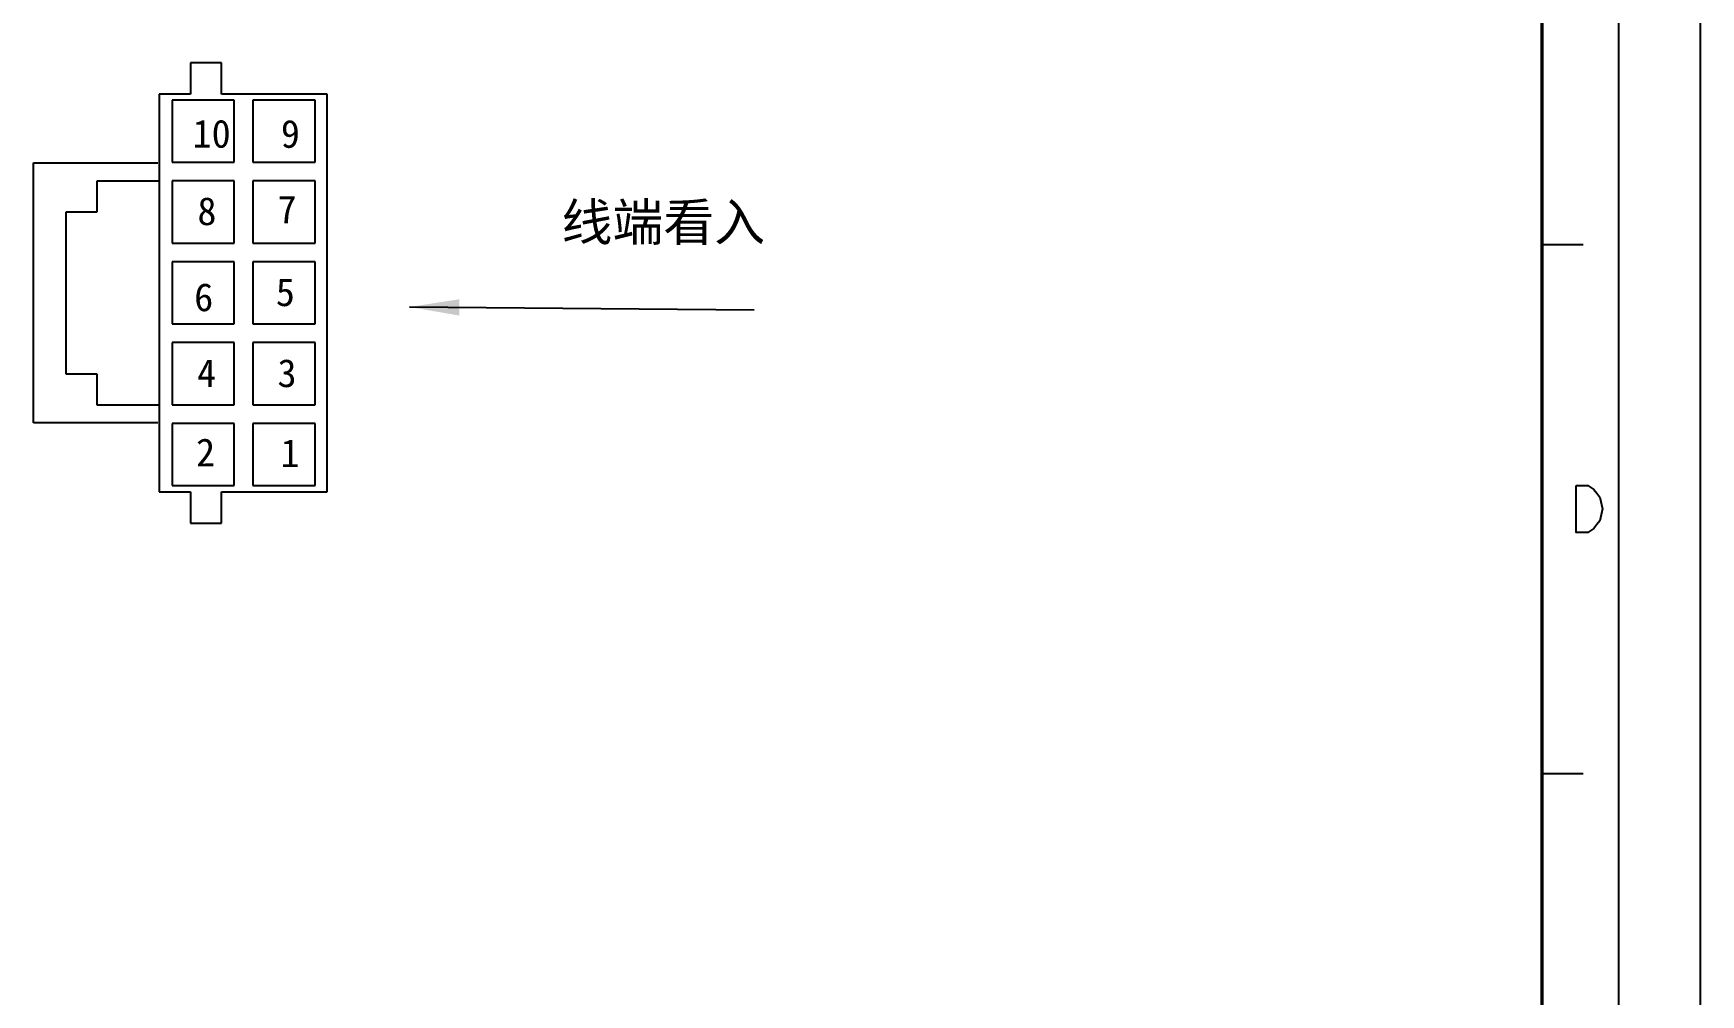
# Model space of a CAD drawing. Header units: inches. Extents: x 2445 to 3723, y -1408 to 1850.
# Drawn here: x 3276.6 to 3544.7, y 1448.8 to 1603.5 of the extents above; entities that cross this region are included whole.
import ezdxf

# ---------------------------------------------------------------- set-up
doc = ezdxf.new("R2010")
doc.units = ezdxf.units.IN
doc.header["$LTSCALE"] = 0.4
doc.header["$MEASUREMENT"] = 0
doc.linetypes.add('CENTERX2', pattern=[4, 2.5, -0.5, 0.5, -0.5])
doc.layers.add('CENTER', color=1, linetype='CENTERX2')
doc.layers.add('尺寸层', color=6, linetype='Continuous', lineweight=13)
doc.styles.get("Standard").update_dxf_attribs({"font": '', "height": 2.5})
doc.styles.get('Standard').set_extended_font_data('SimSun')
doc.dimstyles.get("Standard").update_dxf_attribs({"dimtxt": 10, "dimasz": 8, "dimexe": 1, "dimexo": 1, "dimgap": 0.5, "dimtad": 1, "dimzin": 0, "dimdsep": 46, "dimtxsty": 'Standard', "dimcen": 0, "dimadec": 0, "dimazin": 0, "dimtp": 0.1, "dimtm": 0.1, "dimtfac": 0.71, "dimtmove": 0, "dimatfit": 2, "dimfxl": 0, "dimtolj": 1, "dimtzin": 0, "dimarcsym": 0})

# ---------------------------------------------------------------- blocks, each defined once
blk = doc.blocks.new('A42')
at = {"layer": 'CENTER', "color": 7, "linetype": 'Continuous'}
blk.add_line((201.728, -15.086), (201.728, 133.414), dxfattribs=at)
at = {"layer": 'CENTER', "color": 5, "linetype": 'Continuous'}
for p, q in [((198.228, 129.914), (198.228, -11.586)), ((194.978, 59.164), (196.728, 59.164)), ((194.978, 36.664), (196.728, 36.664))]:
    blk.add_line(p, q, dxfattribs=at)
at = {"layer": 'CENTER', "color": 7, "linetype": 'Continuous', "const_width": 0.15}
blk.add_lwpolyline([(194.978, -11.586), (194.978, 126.414)], dxfattribs=at)
at = {"layer": 'CENTER', "color": 5, "linetype": 'Continuous'}
blk.add_lwpolyline([(196.433, 48.915), (196.933, 48.915), (197.183, 48.749), (197.308, 48.582), (197.433, 48.415), (197.558, 47.915), (197.433, 47.415), (197.308, 47.249), (197.183, 47.082), (196.933, 46.915), (196.433, 46.915), (196.433, 48.915)], dxfattribs=at)

msp = doc.modelspace()

# ---------------------------------------------------------------- linework, layer by layer
at = {"ltscale": 5}
for p, q in [((3306.841, 1598.688), (3301.841, 1598.688)), ((3301.841, 1598.688), (3301.841, 1593.688)), ((3306.841, 1593.688), (3306.841, 1598.688)), ((3296.841, 1593.688), (3296.841, 1529.688)), ((3301.841, 1593.688), (3296.841, 1593.688)), ((3298.898, 1592.722), (3298.898, 1582.722)), ((3308.898, 1592.722), (3298.898, 1592.722)), ((3323.841, 1593.688), (3306.841, 1593.688)), ((3308.898, 1582.722), (3308.898, 1592.722)), ((3311.898, 1592.722), (3311.898, 1582.722)), ((3321.898, 1592.722), (3311.898, 1592.722)), ((3321.898, 1582.722), (3321.898, 1592.722)), ((3323.841, 1529.688), (3323.841, 1593.688)), ((3276.585, 1540.818), (3276.585, 1582.651)), ((3276.585, 1582.651), (3296.585, 1582.651)), ((3298.898, 1582.722), (3308.898, 1582.722)), ((3311.898, 1582.722), (3321.898, 1582.722)), ((3296.812, 1579.695), (3286.812, 1579.695)), ((3286.812, 1579.695), (3286.812, 1574.695)), ((3298.898, 1579.722), (3298.898, 1569.722)), ((3308.898, 1579.722), (3298.898, 1579.722)), ((3308.898, 1569.722), (3308.898, 1579.722)), ((3311.898, 1579.722), (3311.898, 1569.722)), ((3321.898, 1579.722), (3311.898, 1579.722)), ((3321.898, 1569.722), (3321.898, 1579.722)), ((3286.812, 1574.695), (3281.812, 1574.695)), ((3281.812, 1574.695), (3281.812, 1548.695)), ((3298.898, 1569.722), (3308.898, 1569.722)), ((3311.898, 1569.722), (3321.898, 1569.722)), ((3298.898, 1566.722), (3298.898, 1556.722)), ((3308.898, 1566.722), (3298.898, 1566.722)), ((3308.898, 1556.722), (3308.898, 1566.722)), ((3311.898, 1566.722), (3311.898, 1556.722)), ((3321.898, 1566.722), (3311.898, 1566.722)), ((3321.898, 1556.722), (3321.898, 1566.722)), ((3298.898, 1556.722), (3308.898, 1556.722)), ((3311.898, 1556.722), (3321.898, 1556.722)), ((3298.898, 1553.722), (3298.898, 1543.722)), ((3308.898, 1553.722), (3298.898, 1553.722)), ((3308.898, 1543.722), (3308.898, 1553.722)), ((3311.898, 1553.722), (3311.898, 1543.722)), ((3321.898, 1553.722), (3311.898, 1553.722)), ((3321.898, 1543.722), (3321.898, 1553.722)), ((3281.812, 1548.695), (3286.812, 1548.695)), ((3286.812, 1548.695), (3286.812, 1543.695)), ((3286.812, 1543.695), (3296.897, 1543.695)), ((3298.898, 1543.722), (3308.898, 1543.722)), ((3311.898, 1543.722), (3321.898, 1543.722)), ((3296.585, 1540.818), (3276.585, 1540.818)), ((3298.898, 1540.722), (3298.898, 1530.722)), ((3308.898, 1540.722), (3298.898, 1540.722)), ((3308.898, 1530.722), (3308.898, 1540.722)), ((3311.898, 1540.722), (3311.898, 1530.722)), ((3321.898, 1540.722), (3311.898, 1540.722)), ((3321.898, 1530.722), (3321.898, 1540.722)), ((3296.841, 1529.688), (3301.841, 1529.688)), ((3298.898, 1530.722), (3308.898, 1530.722)), ((3301.841, 1529.688), (3301.841, 1524.688)), ((3306.841, 1524.688), (3306.841, 1529.688)), ((3306.841, 1529.688), (3323.841, 1529.688)), ((3311.898, 1530.722), (3321.898, 1530.722)), ((3301.841, 1524.688), (3306.841, 1524.688))]:
    msp.add_line(p, q, dxfattribs=at)

# ---------------------------------------------------------------- block references
at = {"xscale": 3.780000000000086, "yscale": 3.780000000000086, "zscale": 3.780000000000086}
msp.add_blockref('A42', (2782.145, 1345.83), dxfattribs=at)

# ---------------------------------------------------------------- texts
at = {"color": 7, "ltscale": 5, "char_height": 4.5, "attachment_point": 1}
for s, insert in [('10', (3302.194, 1589.564)), ('9', (3316.388, 1589.541))]:
    msp.add_mtext(s, dxfattribs=dict(at, insert=insert))
at = {"color": 7, "ltscale": 5, "char_height": 4.5, "width": 2.06077, "attachment_point": 1}
for s, insert in [('8', (3302.969, 1577.109)), ('7', (3315.868, 1577.38)), ('6', (3302.45, 1563.267)), ('5', (3315.572, 1564.081)), ('4', (3302.919, 1551.054)), ('3', (3315.843, 1551.054)), ('2', (3302.747, 1538.297)), ('1', (3316.344, 1538.181))]:
    msp.add_mtext(s, dxfattribs=dict(at, insert=insert))
at = {"layer": '尺寸层', "insert": (3377.874, 1572.765), "char_height": 6, "width": 111.28389, "attachment_point": 5}
msp.add_mtext('{\\fNSimSun|b0|i0|c134|p49;线端看入}', dxfattribs=at)

# ---------------------------------------------------------------- leaders
at = {"ltscale": 5}
msp.add_leader([(3337.085, 1559.436), (3392.505, 1559.001)], dimstyle='Standard', override={"dimgap": 0.5, "dimtad": 0, "dimfxl": 2}, dxfattribs=at)

doc.saveas('drawing.dxf')
